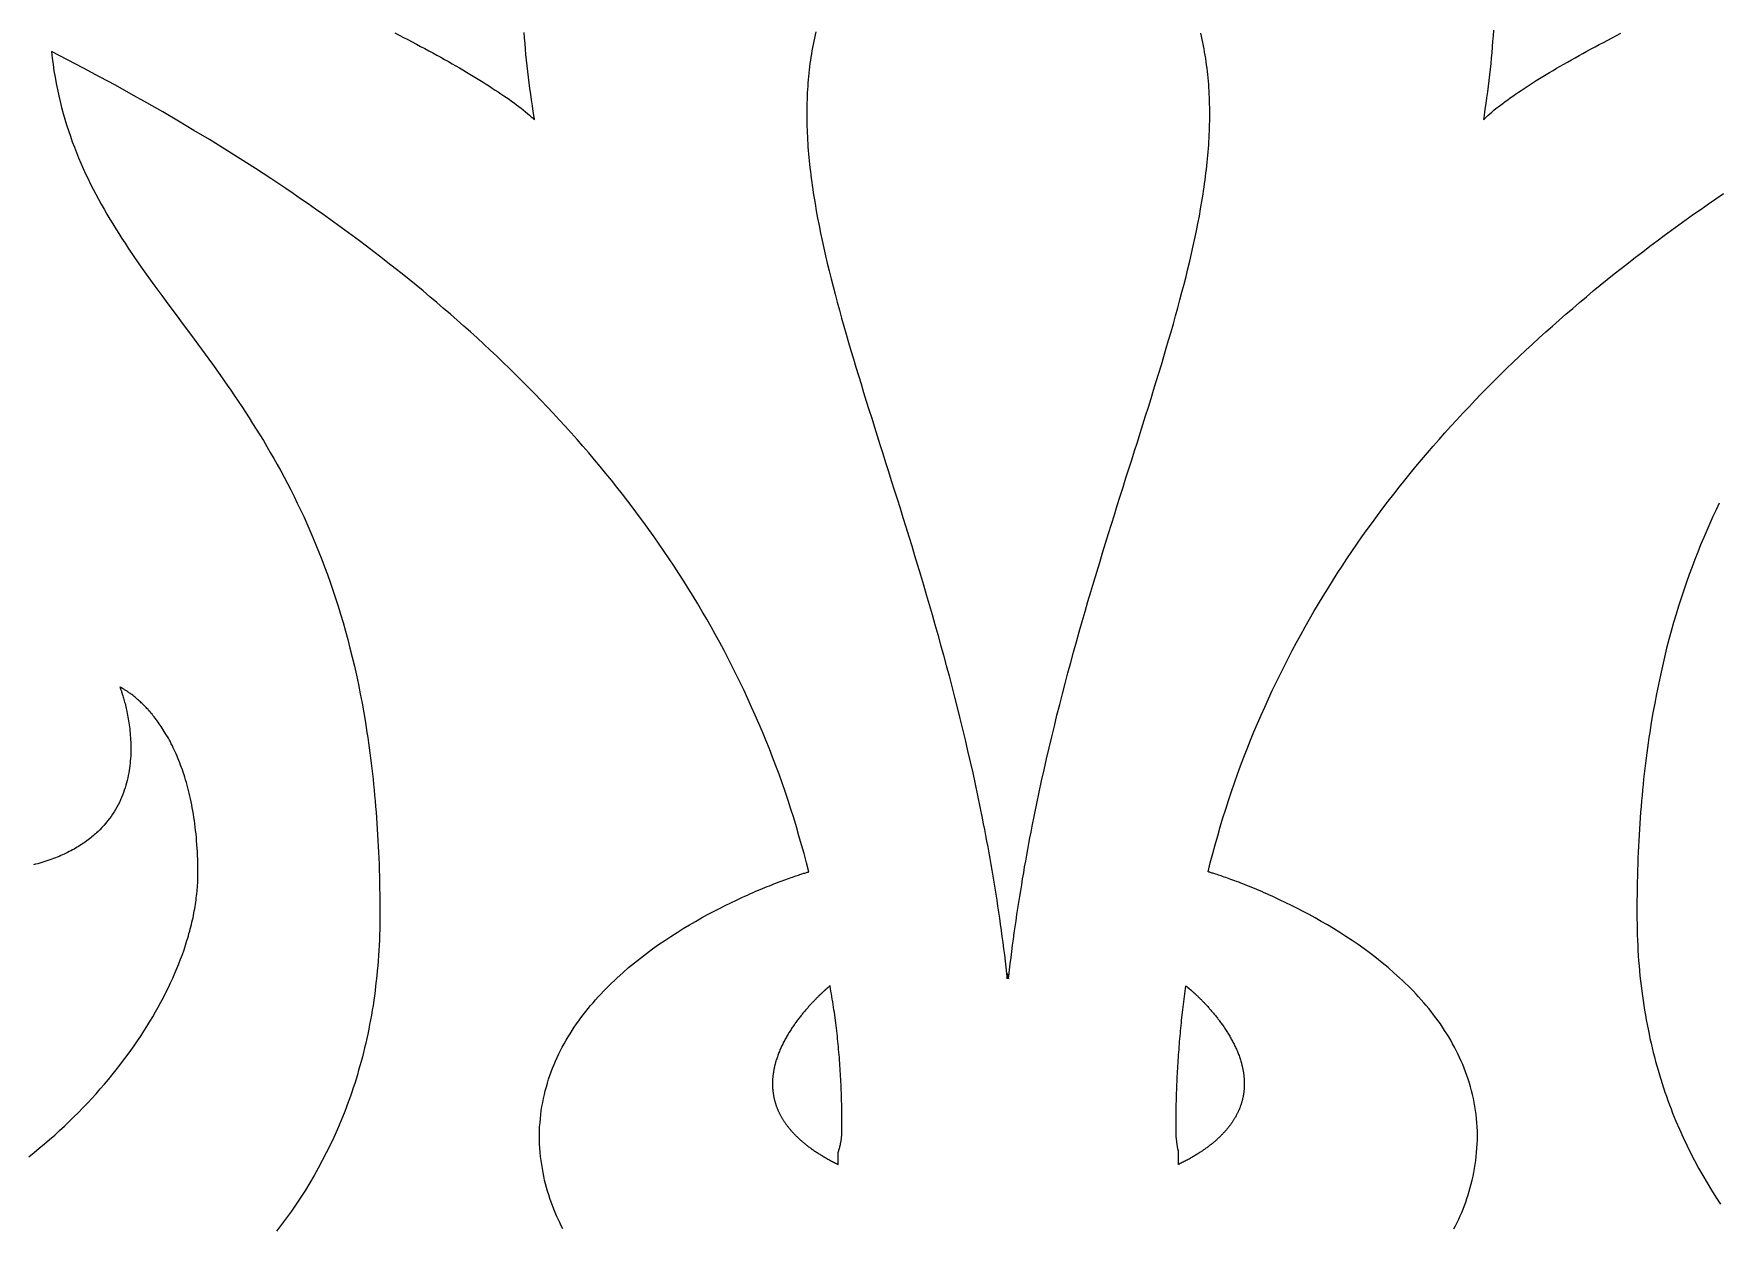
# Model space of a CAD drawing. Extents: x -52 to 64, y -91 to -51.
# Drawn here: x 2.9 to 22.24, y -77.95 to -64.25 of the extents above; entities that cross this region are included whole.
import ezdxf

# ---------------------------------------------------------------- set-up
doc = ezdxf.new("R2010")
doc.units = 0
doc.header["$MEASUREMENT"] = 0
doc.layers.add('LAYER_1', color=18, linetype='CONTINUOUS')

msp = doc.modelspace()

# ---------------------------------------------------------------- linework, layer by layer
at = {"layer": 'LAYER_1'}
for points in [[(7.047, -64.244), (7.098, -64.27), (7.148, -64.297), (7.198, -64.323), (7.247, -64.348), (7.295, -64.374), (7.343, -64.4), (7.391, -64.425), (7.437, -64.451), (7.484, -64.476), (7.529, -64.501), (7.574, -64.526), (7.618, -64.55), (7.662, -64.575), (7.705, -64.599), (7.747, -64.623), (7.788, -64.647), (7.829, -64.671), (7.87, -64.695), (7.909, -64.719), (7.948, -64.742), (7.986, -64.765), (8.024, -64.788), (8.06, -64.811), (8.096, -64.834), (8.132, -64.856), (8.166, -64.878), (8.2, -64.901), (8.233, -64.922), (8.265, -64.944), (8.297, -64.966), (8.328, -64.987), (8.358, -65.008), (8.387, -65.029), (8.415, -65.05), (8.443, -65.07), (8.47, -65.09), (8.496, -65.111), (8.521, -65.13), (8.545, -65.15), (8.569, -65.169), (8.591, -65.189), (8.613, -65.208), (8.634, -65.226), (8.644, -65.236), (8.649, -65.24), (8.65, -65.241), (8.65, -65.241), (8.65, -65.241), (8.65, -65.24), (8.65, -65.239), (8.649, -65.231), (8.646, -65.214), (8.635, -65.148), (8.625, -65.081), (8.615, -65.015), (8.606, -64.949), (8.597, -64.884), (8.588, -64.818), (8.58, -64.753), (8.573, -64.688), (8.565, -64.624), (8.559, -64.559), (8.552, -64.495), (8.546, -64.431), (8.541, -64.368), (8.536, -64.304), (8.531, -64.241)], [(11.879, -64.233), (11.87, -64.269), (11.862, -64.305), (11.854, -64.341), (11.847, -64.377), (11.84, -64.414), (11.833, -64.45), (11.827, -64.487), (11.821, -64.523), (11.815, -64.56), (11.81, -64.597), (11.805, -64.634), (11.801, -64.671), (11.797, -64.708), (11.793, -64.746), (11.789, -64.783), (11.786, -64.82), (11.784, -64.858), (11.781, -64.896), (11.779, -64.934), (11.777, -64.971), (11.776, -65.009), (11.775, -65.048), (11.774, -65.086), (11.773, -65.124), (11.773, -65.163), (11.773, -65.201), (11.773, -65.24), (11.774, -65.279), (11.775, -65.318), (11.777, -65.357), (11.778, -65.396), (11.78, -65.435), (11.782, -65.475), (11.785, -65.514), (11.787, -65.554), (11.791, -65.594), (11.794, -65.634), (11.797, -65.674), (11.801, -65.714), (11.805, -65.754), (11.81, -65.794), (11.815, -65.835), (11.82, -65.875), (11.825, -65.916), (11.83, -65.957), (11.836, -65.998), (11.842, -66.039), (11.848, -66.081), (11.854, -66.122), (11.861, -66.163), (11.868, -66.205), (11.883, -66.289), (11.898, -66.373), (11.915, -66.458), (11.932, -66.543), (11.95, -66.629), (11.969, -66.716), (11.989, -66.803), (12.009, -66.89), (12.03, -66.978), (12.052, -67.067), (12.075, -67.156), (12.099, -67.246), (12.123, -67.337), (12.147, -67.428), (12.173, -67.519), (12.199, -67.612), (12.225, -67.705), (12.252, -67.798), (12.28, -67.892), (12.308, -67.987), (12.337, -68.083), (12.366, -68.179), (12.396, -68.275), (12.425, -68.373), (12.456, -68.471), (12.487, -68.569), (12.518, -68.669), (12.549, -68.769), (12.581, -68.87), (12.613, -68.971), (12.645, -69.073), (12.677, -69.176), (12.71, -69.279), (12.743, -69.384), (12.776, -69.489), (12.809, -69.594), (12.843, -69.701), (12.876, -69.808), (12.91, -69.916), (12.943, -70.024), (12.977, -70.134), (13.01, -70.244), (13.044, -70.355), (13.077, -70.466), (13.111, -70.579), (13.144, -70.692), (13.177, -70.806), (13.211, -70.921), (13.244, -71.036), (13.276, -71.152), (13.309, -71.27), (13.341, -71.388), (13.374, -71.506), (13.406, -71.626), (13.437, -71.746), (13.468, -71.868), (13.499, -71.99), (13.53, -72.113), (13.56, -72.236), (13.59, -72.361), (13.619, -72.486), (13.648, -72.613), (13.677, -72.74), (13.705, -72.868), (13.732, -72.997), (13.759, -73.127), (13.785, -73.258), (13.798, -73.324), (13.811, -73.389), (13.824, -73.456), (13.836, -73.522), (13.849, -73.589), (13.861, -73.656), (13.873, -73.723), (13.885, -73.79), (13.896, -73.857), (13.908, -73.925), (13.919, -73.993), (13.93, -74.061), (13.941, -74.13), (13.952, -74.199), (13.963, -74.268), (13.973, -74.337), (13.983, -74.406), (13.993, -74.476), (14.003, -74.546), (14.013, -74.616), (14.022, -74.686), (14.031, -74.757), (14.04, -74.828), (14.049, -74.899), (14.058, -74.97), (14.066, -75.042), (14.07, -75.077), (14.072, -75.095), (14.073, -75.1), (14.073, -75.102), (14.073, -75.103), (14.073, -75.103), (14.073, -75.103), (14.073, -75.103), (14.073, -75.103), (14.073, -75.102), (14.073, -75.1), (14.073, -75.098), (14.073, -75.095), (14.073, -75.091), (14.073, -75.086), (14.073, -75.077), (14.073, -75.066), (14.073, -75.057), (14.073, -75.053), (14.073, -75.049), (14.073, -75.046), (14.073, -75.043), (14.073, -75.042), (14.073, -75.041), (14.073, -75.042), (14.074, -75.043), (14.074, -75.046), (14.075, -75.049), (14.076, -75.053), (14.077, -75.057), (14.079, -75.066), (14.081, -75.077), (14.084, -75.086), (14.085, -75.091), (14.086, -75.095), (14.086, -75.098), (14.087, -75.1), (14.087, -75.102), (14.088, -75.103), (14.088, -75.103), (14.088, -75.103), (14.088, -75.103), (14.088, -75.103), (14.088, -75.103), (14.088, -75.101), (14.088, -75.099), (14.089, -75.09), (14.091, -75.072), (14.1, -75.001), (14.108, -74.929), (14.117, -74.858), (14.126, -74.787), (14.135, -74.716), (14.145, -74.646), (14.154, -74.576), (14.164, -74.506), (14.174, -74.436), (14.185, -74.366), (14.195, -74.297), (14.206, -74.228), (14.217, -74.159), (14.228, -74.091), (14.239, -74.022), (14.25, -73.954), (14.262, -73.886), (14.273, -73.819), (14.285, -73.751), (14.297, -73.684), (14.309, -73.617), (14.322, -73.551), (14.334, -73.484), (14.347, -73.418), (14.36, -73.352), (14.386, -73.22), (14.413, -73.09), (14.44, -72.96), (14.468, -72.831), (14.496, -72.704), (14.525, -72.577), (14.554, -72.451), (14.584, -72.325), (14.614, -72.201), (14.644, -72.077), (14.675, -71.955), (14.707, -71.833), (14.738, -71.712), (14.77, -71.592), (14.802, -71.472), (14.834, -71.354), (14.867, -71.236), (14.9, -71.119), (14.933, -71.003), (14.966, -70.888), (14.999, -70.773), (15.033, -70.659), (15.066, -70.546), (15.1, -70.434), (15.134, -70.323), (15.167, -70.212), (15.201, -70.102), (15.235, -69.993), (15.268, -69.885), (15.302, -69.777), (15.336, -69.67), (15.369, -69.564), (15.402, -69.459), (15.435, -69.354), (15.468, -69.25), (15.501, -69.147), (15.533, -69.044), (15.566, -68.942), (15.598, -68.841), (15.629, -68.74), (15.661, -68.64), (15.692, -68.541), (15.723, -68.443), (15.753, -68.345), (15.783, -68.248), (15.812, -68.151), (15.841, -68.055), (15.87, -67.96), (15.898, -67.865), (15.925, -67.771), (15.952, -67.678), (15.979, -67.585), (16.005, -67.493), (16.03, -67.402), (16.054, -67.311), (16.078, -67.22), (16.102, -67.131), (16.124, -67.042), (16.146, -66.953), (16.167, -66.865), (16.187, -66.778), (16.207, -66.691), (16.226, -66.605), (16.243, -66.519), (16.26, -66.434), (16.277, -66.349), (16.292, -66.265), (16.306, -66.181), (16.313, -66.14), (16.319, -66.098), (16.326, -66.057), (16.332, -66.016), (16.338, -65.975), (16.343, -65.934), (16.348, -65.893), (16.353, -65.852), (16.358, -65.812), (16.363, -65.771), (16.367, -65.731), (16.371, -65.691), (16.375, -65.651), (16.378, -65.611), (16.381, -65.571), (16.384, -65.531), (16.387, -65.492), (16.389, -65.452), (16.391, -65.413), (16.393, -65.374), (16.394, -65.334), (16.395, -65.296), (16.396, -65.257), (16.396, -65.218), (16.397, -65.179), (16.397, -65.141), (16.396, -65.102), (16.395, -65.064), (16.394, -65.026), (16.393, -64.988), (16.391, -64.95), (16.389, -64.912), (16.387, -64.874), (16.384, -64.836), (16.381, -64.799), (16.378, -64.762), (16.374, -64.724), (16.37, -64.687), (16.366, -64.65), (16.361, -64.613), (16.356, -64.576), (16.35, -64.539), (16.345, -64.502), (16.338, -64.466), (16.332, -64.429), (16.325, -64.393), (16.318, -64.357), (16.31, -64.321), (16.302, -64.284), (16.294, -64.248)], [(19.651, -64.216), (19.646, -64.279), (19.642, -64.342), (19.637, -64.406), (19.632, -64.469), (19.626, -64.534), (19.62, -64.598), (19.613, -64.662), (19.606, -64.727), (19.598, -64.792), (19.59, -64.857), (19.582, -64.923), (19.573, -64.989), (19.564, -65.055), (19.554, -65.121), (19.544, -65.188), (19.539, -65.221), (19.536, -65.238), (19.536, -65.24), (19.536, -65.241), (19.536, -65.241), (19.536, -65.24), (19.538, -65.239), (19.547, -65.23), (19.567, -65.211), (19.588, -65.192), (19.61, -65.173), (19.633, -65.154), (19.656, -65.134), (19.68, -65.115), (19.706, -65.095), (19.732, -65.074), (19.759, -65.054), (19.786, -65.033), (19.815, -65.012), (19.844, -64.991), (19.874, -64.97), (19.905, -64.949), (19.937, -64.927), (19.969, -64.905), (20.002, -64.883), (20.036, -64.861), (20.071, -64.838), (20.107, -64.816), (20.143, -64.793), (20.18, -64.77), (20.218, -64.747), (20.256, -64.723), (20.295, -64.7), (20.335, -64.676), (20.376, -64.652), (20.417, -64.628), (20.459, -64.604), (20.501, -64.58), (20.545, -64.555), (20.588, -64.531), (20.633, -64.506), (20.678, -64.481), (20.724, -64.456), (20.771, -64.43), (20.818, -64.405), (20.865, -64.379), (20.914, -64.354), (20.963, -64.328), (21.012, -64.302), (21.062, -64.276), (21.113, -64.249)], [(8.976, -77.972), (8.957, -77.936), (8.939, -77.898), (8.921, -77.861), (8.903, -77.823), (8.886, -77.784), (8.87, -77.745), (8.855, -77.705), (8.84, -77.665), (8.826, -77.624), (8.813, -77.583), (8.8, -77.541), (8.788, -77.499), (8.777, -77.456), (8.766, -77.412), (8.757, -77.369), (8.748, -77.324), (8.74, -77.279), (8.732, -77.234), (8.726, -77.187), (8.72, -77.141), (8.716, -77.094), (8.712, -77.046), (8.709, -76.998), (8.707, -76.949), (8.706, -76.899), (8.707, -76.851), (8.709, -76.802), (8.713, -76.754), (8.717, -76.707), (8.722, -76.66), (8.728, -76.613), (8.735, -76.567), (8.744, -76.521), (8.753, -76.476), (8.763, -76.431), (8.774, -76.387), (8.786, -76.343), (8.798, -76.299), (8.812, -76.256), (8.826, -76.213), (8.841, -76.171), (8.857, -76.129), (8.874, -76.087), (8.892, -76.046), (8.91, -76.005), (8.929, -75.965), (8.949, -75.925), (8.969, -75.886), (8.99, -75.847), (9.012, -75.808), (9.035, -75.77), (9.058, -75.732), (9.082, -75.695), (9.106, -75.658), (9.131, -75.621), (9.157, -75.585), (9.183, -75.549), (9.209, -75.514), (9.237, -75.479), (9.264, -75.444), (9.292, -75.41), (9.321, -75.377), (9.35, -75.343), (9.38, -75.31), (9.41, -75.278), (9.44, -75.246), (9.471, -75.214), (9.502, -75.183), (9.534, -75.152), (9.566, -75.121), (9.598, -75.091), (9.663, -75.032), (9.73, -74.974), (9.797, -74.918), (9.865, -74.864), (9.934, -74.811), (10.004, -74.76), (10.074, -74.71), (10.144, -74.661), (10.215, -74.615), (10.286, -74.569), (10.356, -74.526), (10.427, -74.483), (10.497, -74.443), (10.567, -74.403), (10.636, -74.365), (10.704, -74.329), (10.771, -74.294), (10.838, -74.261), (10.903, -74.229), (10.968, -74.198), (10.999, -74.183), (11.03, -74.169), (11.061, -74.155), (11.092, -74.141), (11.122, -74.128), (11.151, -74.115), (11.18, -74.102), (11.209, -74.09), (11.237, -74.078), (11.265, -74.066), (11.292, -74.055), (11.319, -74.044), (11.345, -74.034), (11.371, -74.023), (11.396, -74.014), (11.42, -74.004), (11.444, -73.995), (11.468, -73.986), (11.49, -73.978), (11.512, -73.97), (11.533, -73.962), (11.554, -73.954), (11.574, -73.947), (11.593, -73.94), (11.611, -73.934), (11.629, -73.928), (11.646, -73.922), (11.662, -73.917), (11.677, -73.911), (11.692, -73.907), (11.706, -73.902), (11.718, -73.898), (11.73, -73.894), (11.741, -73.891), (11.751, -73.888), (11.761, -73.885), (11.769, -73.882), (11.776, -73.88), (11.783, -73.878), (11.788, -73.877), (11.793, -73.876), (11.796, -73.875), (11.769, -73.77), (11.742, -73.666), (11.714, -73.563), (11.684, -73.46), (11.654, -73.358), (11.623, -73.256), (11.591, -73.155), (11.559, -73.054), (11.525, -72.954), (11.49, -72.854), (11.455, -72.755), (11.419, -72.657), (11.381, -72.559), (11.344, -72.461), (11.305, -72.365), (11.265, -72.268), (11.225, -72.173), (11.183, -72.077), (11.141, -71.983), (11.098, -71.888), (11.055, -71.795), (11.01, -71.702), (10.965, -71.609), (10.919, -71.517), (10.872, -71.425), (10.824, -71.334), (10.776, -71.244), (10.727, -71.154), (10.677, -71.064), (10.626, -70.975), (10.575, -70.887), (10.523, -70.799), (10.47, -70.711), (10.416, -70.625), (10.362, -70.538), (10.307, -70.452), (10.252, -70.367), (10.195, -70.282), (10.138, -70.197), (10.081, -70.113), (10.022, -70.03), (9.963, -69.947), (9.904, -69.865), (9.843, -69.783), (9.782, -69.701), (9.721, -69.62), (9.658, -69.54), (9.595, -69.46), (9.532, -69.38), (9.468, -69.301), (9.403, -69.222), (9.338, -69.144), (9.272, -69.067), (9.205, -68.989), (9.138, -68.913), (9.071, -68.836), (9.002, -68.761), (8.934, -68.685), (8.864, -68.61), (8.794, -68.536), (8.724, -68.462), (8.653, -68.389), (8.582, -68.316), (8.51, -68.243), (8.437, -68.171), (8.364, -68.099), (8.29, -68.028), (8.216, -67.957), (8.142, -67.887), (8.067, -67.817), (7.991, -67.747), (7.915, -67.678), (7.839, -67.61), (7.762, -67.542), (7.685, -67.474), (7.607, -67.407), (7.529, -67.34), (7.45, -67.273), (7.371, -67.207), (7.291, -67.142), (7.211, -67.077), (7.131, -67.012), (7.05, -66.948), (6.969, -66.884), (6.888, -66.82), (6.806, -66.757), (6.724, -66.695), (6.641, -66.632), (6.558, -66.571), (6.475, -66.509), (6.391, -66.448), (6.307, -66.388), (6.222, -66.327), (6.138, -66.268), (6.053, -66.208), (5.967, -66.149), (5.882, -66.09), (5.796, -66.032), (5.623, -65.917), (5.449, -65.803), (5.274, -65.691), (5.098, -65.58), (4.921, -65.471), (4.743, -65.364), (4.564, -65.257), (4.384, -65.153), (4.204, -65.05), (4.022, -64.948), (3.841, -64.847), (3.658, -64.748), (3.475, -64.651), (3.291, -64.555), (3.107, -64.46), (3.116, -64.535), (3.126, -64.609), (3.137, -64.682), (3.149, -64.754), (3.162, -64.826), (3.176, -64.896), (3.192, -64.966), (3.208, -65.034), (3.225, -65.102), (3.243, -65.169), (3.262, -65.236), (3.282, -65.301), (3.303, -65.366), (3.325, -65.43), (3.347, -65.494), (3.371, -65.557), (3.395, -65.619), (3.42, -65.68), (3.446, -65.741), (3.473, -65.802), (3.5, -65.862), (3.528, -65.921), (3.557, -65.98), (3.586, -66.039), (3.617, -66.097), (3.647, -66.155), (3.679, -66.212), (3.711, -66.269), (3.744, -66.325), (3.777, -66.382), (3.811, -66.438), (3.845, -66.494), (3.88, -66.549), (3.916, -66.604), (3.952, -66.66), (3.988, -66.715), (4.062, -66.824), (4.138, -66.933), (4.215, -67.042), (4.294, -67.151), (4.374, -67.261), (4.455, -67.371), (4.537, -67.481), (4.62, -67.592), (4.703, -67.704), (4.787, -67.818), (4.871, -67.933), (4.955, -68.049), (5.04, -68.167), (5.082, -68.227), (5.124, -68.287), (5.166, -68.348), (5.208, -68.41), (5.25, -68.472), (5.292, -68.535), (5.333, -68.598), (5.375, -68.662), (5.416, -68.727), (5.457, -68.792), (5.498, -68.858), (5.539, -68.925), (5.579, -68.993), (5.619, -69.061), (5.659, -69.131), (5.699, -69.201), (5.738, -69.272), (5.777, -69.344), (5.815, -69.417), (5.853, -69.491), (5.891, -69.566), (5.928, -69.642), (5.965, -69.719), (6.002, -69.797), (6.038, -69.876), (6.073, -69.956), (6.108, -70.037), (6.142, -70.12), (6.176, -70.204), (6.21, -70.288), (6.242, -70.375), (6.274, -70.462), (6.306, -70.551), (6.337, -70.64), (6.367, -70.732), (6.396, -70.824), (6.425, -70.918), (6.453, -71.014), (6.481, -71.111), (6.507, -71.209), (6.533, -71.309), (6.558, -71.41), (6.583, -71.513), (6.606, -71.617), (6.629, -71.723), (6.65, -71.83), (6.671, -71.939), (6.691, -72.05), (6.71, -72.162), (6.728, -72.276), (6.737, -72.334), (6.746, -72.392), (6.754, -72.451), (6.762, -72.51), (6.769, -72.569), (6.777, -72.629), (6.784, -72.689), (6.791, -72.75), (6.798, -72.811), (6.804, -72.873), (6.81, -72.935), (6.816, -72.998), (6.822, -73.061), (6.827, -73.125), (6.833, -73.189), (6.837, -73.253), (6.842, -73.318), (6.846, -73.383), (6.85, -73.449), (6.854, -73.516), (6.857, -73.583), (6.861, -73.65), (6.863, -73.718), (6.866, -73.786), (6.868, -73.855), (6.87, -73.925), (6.872, -73.995), (6.873, -74.065), (6.874, -74.136), (6.875, -74.208), (6.876, -74.279), (6.876, -74.352), (6.876, -74.414), (6.875, -74.475), (6.874, -74.536), (6.872, -74.597), (6.87, -74.657), (6.867, -74.717), (6.864, -74.777), (6.86, -74.836), (6.856, -74.895), (6.851, -74.953), (6.846, -75.012), (6.84, -75.069), (6.834, -75.127), (6.827, -75.184), (6.82, -75.241), (6.813, -75.297), (6.805, -75.353), (6.797, -75.409), (6.788, -75.464), (6.778, -75.519), (6.769, -75.574), (6.758, -75.628), (6.748, -75.682), (6.737, -75.736), (6.725, -75.789), (6.713, -75.842), (6.701, -75.894), (6.688, -75.947), (6.675, -75.999), (6.661, -76.05), (6.647, -76.101), (6.632, -76.152), (6.618, -76.203), (6.602, -76.253), (6.587, -76.303), (6.57, -76.353), (6.554, -76.402), (6.537, -76.451), (6.52, -76.499), (6.502, -76.547), (6.484, -76.595), (6.466, -76.643), (6.447, -76.69), (6.428, -76.737), (6.388, -76.83), (6.347, -76.922), (6.305, -77.012), (6.261, -77.101), (6.215, -77.189), (6.169, -77.276), (6.121, -77.361), (6.071, -77.445), (6.021, -77.528), (5.969, -77.609), (5.916, -77.69), (5.861, -77.769), (5.806, -77.847), (5.749, -77.924), (5.691, -77.999)], [(19.197, -77.972), (19.216, -77.936), (19.235, -77.898), (19.253, -77.861), (19.27, -77.823), (19.287, -77.784), (19.303, -77.745), (19.318, -77.705), (19.333, -77.665), (19.347, -77.624), (19.361, -77.583), (19.373, -77.541), (19.385, -77.499), (19.397, -77.456), (19.407, -77.412), (19.417, -77.369), (19.426, -77.324), (19.434, -77.279), (19.441, -77.234), (19.448, -77.187), (19.453, -77.141), (19.458, -77.094), (19.462, -77.046), (19.465, -76.998), (19.467, -76.949), (19.468, -76.899), (19.467, -76.851), (19.464, -76.802), (19.461, -76.754), (19.457, -76.707), (19.452, -76.66), (19.445, -76.613), (19.438, -76.567), (19.43, -76.521), (19.421, -76.476), (19.411, -76.431), (19.4, -76.387), (19.388, -76.343), (19.375, -76.299), (19.362, -76.256), (19.347, -76.213), (19.332, -76.171), (19.316, -76.129), (19.299, -76.087), (19.282, -76.046), (19.263, -76.005), (19.244, -75.965), (19.224, -75.925), (19.204, -75.886), (19.183, -75.847), (19.161, -75.808), (19.138, -75.77), (19.115, -75.732), (19.091, -75.695), (19.067, -75.658), (19.042, -75.621), (19.016, -75.585), (18.99, -75.549), (18.964, -75.514), (18.936, -75.479), (18.909, -75.444), (18.881, -75.41), (18.852, -75.377), (18.823, -75.343), (18.793, -75.31), (18.763, -75.278), (18.733, -75.246), (18.702, -75.214), (18.671, -75.183), (18.639, -75.152), (18.607, -75.121), (18.575, -75.091), (18.51, -75.032), (18.443, -74.974), (18.376, -74.918), (18.308, -74.864), (18.239, -74.811), (18.169, -74.76), (18.099, -74.71), (18.029, -74.661), (17.958, -74.615), (17.887, -74.569), (17.817, -74.526), (17.746, -74.483), (17.676, -74.443), (17.606, -74.403), (17.537, -74.365), (17.469, -74.329), (17.402, -74.294), (17.335, -74.261), (17.27, -74.229), (17.205, -74.198), (17.174, -74.183), (17.143, -74.169), (17.112, -74.155), (17.081, -74.141), (17.051, -74.128), (17.022, -74.115), (16.993, -74.102), (16.964, -74.09), (16.936, -74.078), (16.908, -74.066), (16.881, -74.055), (16.854, -74.044), (16.828, -74.034), (16.802, -74.023), (16.777, -74.014), (16.753, -74.004), (16.729, -73.995), (16.705, -73.986), (16.683, -73.978), (16.661, -73.97), (16.64, -73.962), (16.619, -73.954), (16.599, -73.947), (16.58, -73.94), (16.562, -73.934), (16.544, -73.928), (16.527, -73.922), (16.511, -73.917), (16.496, -73.911), (16.481, -73.907), (16.468, -73.902), (16.455, -73.898), (16.443, -73.894), (16.432, -73.891), (16.422, -73.888), (16.412, -73.885), (16.404, -73.882), (16.397, -73.88), (16.39, -73.878), (16.385, -73.877), (16.381, -73.876), (16.377, -73.875), (16.403, -73.77), (16.431, -73.666), (16.459, -73.563), (16.488, -73.46), (16.517, -73.358), (16.548, -73.256), (16.58, -73.155), (16.612, -73.054), (16.646, -72.954), (16.68, -72.854), (16.715, -72.755), (16.751, -72.657), (16.788, -72.559), (16.826, -72.461), (16.865, -72.365), (16.904, -72.268), (16.944, -72.173), (16.986, -72.077), (17.027, -71.983), (17.07, -71.888), (17.114, -71.795), (17.158, -71.702), (17.203, -71.609), (17.249, -71.517), (17.296, -71.425), (17.343, -71.334), (17.391, -71.244), (17.44, -71.154), (17.49, -71.064), (17.541, -70.975), (17.592, -70.887), (17.644, -70.799), (17.696, -70.711), (17.75, -70.625), (17.804, -70.538), (17.859, -70.452), (17.914, -70.367), (17.97, -70.282), (18.027, -70.197), (18.085, -70.113), (18.143, -70.03), (18.202, -69.947), (18.262, -69.865), (18.322, -69.783), (18.383, -69.701), (18.445, -69.62), (18.507, -69.54), (18.57, -69.46), (18.633, -69.38), (18.697, -69.301), (18.762, -69.222), (18.827, -69.144), (18.893, -69.067), (18.959, -68.989), (19.027, -68.913), (19.094, -68.836), (19.162, -68.761), (19.231, -68.685), (19.301, -68.61), (19.371, -68.536), (19.441, -68.462), (19.512, -68.389), (19.584, -68.316), (19.656, -68.243), (19.728, -68.171), (19.801, -68.099), (19.875, -68.028), (19.949, -67.957), (20.024, -67.887), (20.099, -67.817), (20.174, -67.747), (20.251, -67.678), (20.327, -67.61), (20.404, -67.542), (20.482, -67.474), (20.56, -67.407), (20.638, -67.34), (20.717, -67.273), (20.796, -67.207), (20.876, -67.142), (20.956, -67.077), (21.036, -67.012), (21.117, -66.948), (21.199, -66.884), (21.28, -66.82), (21.363, -66.757), (21.445, -66.695), (21.528, -66.632), (21.611, -66.571), (21.695, -66.509), (21.779, -66.448), (21.863, -66.388), (21.948, -66.327), (22.033, -66.268), (22.118, -66.208), (22.204, -66.149), (22.29, -66.09)], [(22.242, -69.642), (22.205, -69.719), (22.169, -69.797), (22.133, -69.876), (22.098, -69.956), (22.063, -70.037), (22.028, -70.12), (21.995, -70.204), (21.961, -70.288), (21.929, -70.375), (21.897, -70.462), (21.865, -70.551), (21.834, -70.64), (21.804, -70.732), (21.775, -70.824), (21.746, -70.918), (21.718, -71.014), (21.691, -71.111), (21.664, -71.209), (21.638, -71.309), (21.613, -71.41), (21.589, -71.513), (21.566, -71.617), (21.543, -71.723), (21.521, -71.83), (21.501, -71.939), (21.481, -72.05), (21.462, -72.162), (21.444, -72.276), (21.435, -72.334), (21.427, -72.392), (21.418, -72.451), (21.41, -72.51), (21.403, -72.569), (21.395, -72.629), (21.388, -72.689), (21.381, -72.75), (21.374, -72.811), (21.368, -72.873), (21.362, -72.935), (21.356, -72.998), (21.35, -73.061), (21.345, -73.125), (21.34, -73.189), (21.335, -73.253), (21.33, -73.318), (21.326, -73.383), (21.322, -73.449), (21.318, -73.516), (21.315, -73.583), (21.312, -73.65), (21.309, -73.718), (21.306, -73.786), (21.304, -73.855), (21.302, -73.925), (21.301, -73.995), (21.299, -74.065), (21.298, -74.136), (21.297, -74.208), (21.297, -74.279), (21.297, -74.352), (21.297, -74.414), (21.298, -74.475), (21.299, -74.536), (21.301, -74.597), (21.303, -74.657), (21.306, -74.717), (21.309, -74.777), (21.313, -74.836), (21.317, -74.895), (21.322, -74.953), (21.327, -75.012), (21.332, -75.069), (21.338, -75.127), (21.345, -75.184), (21.352, -75.241), (21.36, -75.297), (21.368, -75.353), (21.376, -75.409), (21.385, -75.464), (21.394, -75.519), (21.404, -75.574), (21.414, -75.628), (21.425, -75.682), (21.436, -75.736), (21.447, -75.789), (21.459, -75.842), (21.472, -75.894), (21.485, -75.947), (21.498, -75.999), (21.511, -76.05), (21.526, -76.101), (21.54, -76.152), (21.555, -76.203), (21.57, -76.253), (21.586, -76.303), (21.602, -76.353), (21.619, -76.402), (21.635, -76.451), (21.653, -76.499), (21.67, -76.547), (21.689, -76.595), (21.707, -76.643), (21.726, -76.69), (21.745, -76.737), (21.785, -76.83), (21.826, -76.922), (21.868, -77.012), (21.912, -77.101), (21.957, -77.189), (22.004, -77.276), (22.052, -77.361), (22.101, -77.445), (22.152, -77.528), (22.204, -77.609), (22.257, -77.69)], [(2.848, -77.146), (2.909, -77.097), (2.969, -77.047), (3.029, -76.997), (3.087, -76.947), (3.145, -76.896), (3.202, -76.844), (3.257, -76.793), (3.312, -76.74), (3.366, -76.688), (3.419, -76.635), (3.47, -76.582), (3.521, -76.529), (3.571, -76.475), (3.62, -76.421), (3.668, -76.367), (3.715, -76.313), (3.761, -76.258), (3.806, -76.203), (3.851, -76.148), (3.894, -76.093), (3.936, -76.038), (3.977, -75.983), (4.017, -75.927), (4.056, -75.871), (4.095, -75.816), (4.132, -75.76), (4.168, -75.704), (4.203, -75.649), (4.237, -75.593), (4.271, -75.537), (4.303, -75.482), (4.334, -75.426), (4.364, -75.37), (4.393, -75.315), (4.421, -75.259), (4.449, -75.204), (4.475, -75.149), (4.5, -75.094), (4.524, -75.039), (4.547, -74.985), (4.569, -74.93), (4.59, -74.876), (4.61, -74.822), (4.629, -74.768), (4.638, -74.742), (4.646, -74.715), (4.655, -74.688), (4.663, -74.662), (4.671, -74.635), (4.679, -74.609), (4.686, -74.583), (4.694, -74.556), (4.701, -74.53), (4.707, -74.504), (4.714, -74.478), (4.72, -74.452), (4.726, -74.427), (4.732, -74.401), (4.737, -74.375), (4.742, -74.35), (4.747, -74.324), (4.752, -74.299), (4.756, -74.274), (4.76, -74.249), (4.764, -74.224), (4.767, -74.199), (4.77, -74.174), (4.773, -74.15), (4.776, -74.125), (4.779, -74.101), (4.781, -74.077), (4.783, -74.053), (4.784, -74.029), (4.786, -74.005), (4.787, -73.981), (4.788, -73.958), (4.788, -73.934), (4.789, -73.911), (4.789, -73.888), (4.789, -73.865), (4.788, -73.819), (4.787, -73.775), (4.786, -73.731), (4.784, -73.687), (4.782, -73.644), (4.78, -73.602), (4.777, -73.561), (4.774, -73.52), (4.771, -73.479), (4.767, -73.439), (4.762, -73.4), (4.758, -73.361), (4.753, -73.323), (4.748, -73.286), (4.743, -73.249), (4.737, -73.212), (4.731, -73.176), (4.724, -73.141), (4.718, -73.106), (4.711, -73.072), (4.704, -73.038), (4.696, -73.005), (4.689, -72.973), (4.681, -72.941), (4.673, -72.909), (4.664, -72.878), (4.656, -72.848), (4.647, -72.818), (4.638, -72.788), (4.629, -72.76), (4.619, -72.731), (4.61, -72.703), (4.6, -72.676), (4.59, -72.649), (4.58, -72.622), (4.57, -72.597), (4.559, -72.571), (4.549, -72.546), (4.538, -72.522), (4.528, -72.498), (4.517, -72.474), (4.506, -72.451), (4.495, -72.428), (4.483, -72.406), (4.472, -72.384), (4.461, -72.363), (4.449, -72.342), (4.438, -72.322), (4.426, -72.302), (4.414, -72.282), (4.403, -72.263), (4.391, -72.245), (4.379, -72.226), (4.368, -72.208), (4.356, -72.191), (4.344, -72.174), (4.332, -72.157), (4.32, -72.141), (4.309, -72.125), (4.297, -72.11), (4.285, -72.095), (4.273, -72.08), (4.262, -72.066), (4.25, -72.052), (4.239, -72.039), (4.227, -72.025), (4.216, -72.013), (4.204, -72), (4.193, -71.988), (4.182, -71.977), (4.171, -71.965), (4.16, -71.954), (4.149, -71.944), (4.138, -71.933), (4.128, -71.923), (4.117, -71.914), (4.107, -71.904), (4.097, -71.895), (4.087, -71.887), (4.077, -71.878), (4.067, -71.87), (4.058, -71.862), (4.049, -71.855), (4.04, -71.848), (4.031, -71.841), (4.022, -71.834), (4.014, -71.828), (4.005, -71.822), (3.997, -71.817), (3.99, -71.811), (3.982, -71.806), (3.975, -71.801), (3.968, -71.796), (3.961, -71.792), (3.955, -71.788), (3.948, -71.784), (3.943, -71.781), (3.937, -71.777), (3.932, -71.774), (3.927, -71.771), (3.922, -71.769), (3.918, -71.766), (3.914, -71.764), (3.91, -71.762), (3.907, -71.76), (3.904, -71.759), (3.901, -71.758), (3.899, -71.757), (3.897, -71.756), (3.896, -71.755), (3.895, -71.755), (3.894, -71.754), (3.894, -71.754), (3.894, -71.754), (3.894, -71.756), (3.895, -71.758), (3.897, -71.761), (3.898, -71.766), (3.9, -71.771), (3.902, -71.777), (3.905, -71.784), (3.907, -71.791), (3.91, -71.8), (3.913, -71.809), (3.917, -71.819), (3.92, -71.83), (3.924, -71.842), (3.928, -71.855), (3.932, -71.868), (3.936, -71.882), (3.94, -71.896), (3.944, -71.912), (3.948, -71.928), (3.953, -71.944), (3.957, -71.961), (3.961, -71.979), (3.965, -71.998), (3.97, -72.017), (3.974, -72.036), (3.978, -72.056), (3.982, -72.077), (3.986, -72.098), (3.99, -72.12), (3.993, -72.142), (3.997, -72.164), (4, -72.187), (4.003, -72.211), (4.006, -72.235), (4.009, -72.259), (4.011, -72.283), (4.013, -72.308), (4.015, -72.334), (4.016, -72.359), (4.018, -72.385), (4.018, -72.411), (4.019, -72.437), (4.019, -72.464), (4.019, -72.491), (4.018, -72.518), (4.017, -72.545), (4.015, -72.573), (4.013, -72.6), (4.01, -72.628), (4.007, -72.656), (4.004, -72.684), (3.999, -72.712), (3.995, -72.74), (3.989, -72.768), (3.983, -72.796), (3.977, -72.825), (3.97, -72.853), (3.962, -72.881), (3.953, -72.909), (3.944, -72.937), (3.934, -72.965), (3.923, -72.993), (3.912, -73.021), (3.9, -73.049), (3.887, -73.077), (3.873, -73.104), (3.859, -73.131), (3.843, -73.158), (3.827, -73.185), (3.81, -73.212), (3.792, -73.238), (3.773, -73.264), (3.753, -73.29), (3.732, -73.316), (3.71, -73.341), (3.687, -73.366), (3.664, -73.391), (3.651, -73.403), (3.639, -73.415), (3.626, -73.427), (3.613, -73.439), (3.6, -73.45), (3.586, -73.462), (3.572, -73.474), (3.558, -73.485), (3.544, -73.496), (3.529, -73.508), (3.514, -73.519), (3.499, -73.53), (3.484, -73.541), (3.468, -73.551), (3.452, -73.562), (3.435, -73.572), (3.419, -73.583), (3.402, -73.593), (3.384, -73.603), (3.367, -73.613), (3.349, -73.623), (3.331, -73.633), (3.313, -73.642), (3.294, -73.652), (3.275, -73.661), (3.255, -73.67), (3.236, -73.679), (3.216, -73.688), (3.195, -73.697), (3.175, -73.705), (3.154, -73.714), (3.132, -73.722), (3.111, -73.73), (3.089, -73.738), (3.067, -73.746), (3.044, -73.753), (3.021, -73.761), (2.998, -73.768), (2.974, -73.775), (2.95, -73.782), (2.926, -73.788), (2.901, -73.795)]]:
    msp.add_lwpolyline(points, dxfattribs=at)
for points in [[(12.04, -75.184), (12.04, -75.184), (12.04, -75.184), (12.039, -75.184), (12.039, -75.185), (12.038, -75.185), (12.038, -75.185), (12.037, -75.186), (12.037, -75.186), (12.036, -75.187), (12.036, -75.187), (12.035, -75.188), (12.034, -75.189), (12.033, -75.189), (12.032, -75.19), (12.031, -75.191), (12.03, -75.192), (12.029, -75.192), (12.028, -75.193), (12.027, -75.194), (12.026, -75.195), (12.025, -75.196), (12.024, -75.197), (12.022, -75.198), (12.021, -75.199), (12.02, -75.201), (12.018, -75.202), (12.017, -75.203), (12.015, -75.204), (12.014, -75.206), (12.012, -75.207), (12.011, -75.208), (12.009, -75.21), (12.007, -75.211), (12.005, -75.213), (12.004, -75.214), (12.002, -75.216), (12, -75.218), (11.998, -75.219), (11.996, -75.221), (11.994, -75.223), (11.992, -75.225), (11.99, -75.226), (11.988, -75.228), (11.986, -75.23), (11.984, -75.232), (11.982, -75.234), (11.979, -75.236), (11.977, -75.238), (11.975, -75.24), (11.972, -75.242), (11.97, -75.244), (11.968, -75.247), (11.965, -75.249), (11.963, -75.251), (11.96, -75.253), (11.958, -75.256), (11.955, -75.258), (11.953, -75.26), (11.95, -75.263), (11.948, -75.265), (11.945, -75.268), (11.942, -75.27), (11.939, -75.273), (11.937, -75.276), (11.934, -75.278), (11.931, -75.281), (11.928, -75.284), (11.925, -75.286), (11.923, -75.289), (11.92, -75.292), (11.917, -75.295), (11.914, -75.298), (11.908, -75.303), (11.902, -75.309), (11.896, -75.316), (11.889, -75.322), (11.883, -75.328), (11.877, -75.335), (11.87, -75.341), (11.864, -75.348), (11.857, -75.355), (11.85, -75.362), (11.844, -75.369), (11.837, -75.376), (11.83, -75.383), (11.823, -75.391), (11.816, -75.398), (11.809, -75.406), (11.802, -75.414), (11.795, -75.422), (11.788, -75.43), (11.781, -75.438), (11.773, -75.446), (11.766, -75.455), (11.759, -75.463), (11.752, -75.472), (11.744, -75.48), (11.737, -75.489), (11.73, -75.498), (11.722, -75.507), (11.715, -75.516), (11.708, -75.525), (11.7, -75.534), (11.693, -75.544), (11.686, -75.553), (11.678, -75.563), (11.671, -75.572), (11.664, -75.582), (11.657, -75.592), (11.649, -75.602), (11.642, -75.612), (11.635, -75.622), (11.628, -75.632), (11.621, -75.642), (11.614, -75.653), (11.607, -75.663), (11.6, -75.674), (11.593, -75.684), (11.586, -75.695), (11.579, -75.706), (11.572, -75.717), (11.565, -75.727), (11.559, -75.738), (11.552, -75.749), (11.546, -75.761), (11.539, -75.772), (11.533, -75.783), (11.527, -75.794), (11.521, -75.806), (11.514, -75.817), (11.508, -75.829), (11.503, -75.84), (11.497, -75.852), (11.491, -75.864), (11.485, -75.876), (11.48, -75.887), (11.475, -75.899), (11.469, -75.911), (11.464, -75.923), (11.459, -75.935), (11.454, -75.947), (11.449, -75.96), (11.445, -75.972), (11.44, -75.984), (11.436, -75.996), (11.432, -76.009), (11.428, -76.021), (11.424, -76.034), (11.42, -76.046), (11.416, -76.059), (11.413, -76.071), (11.411, -76.078), (11.409, -76.084), (11.408, -76.09), (11.406, -76.097), (11.405, -76.103), (11.403, -76.109), (11.402, -76.116), (11.4, -76.122), (11.399, -76.129), (11.398, -76.135), (11.396, -76.141), (11.395, -76.148), (11.394, -76.154), (11.393, -76.161), (11.392, -76.167), (11.391, -76.174), (11.39, -76.18), (11.389, -76.186), (11.388, -76.193), (11.387, -76.199), (11.386, -76.206), (11.385, -76.212), (11.385, -76.219), (11.384, -76.225), (11.383, -76.232), (11.383, -76.238), (11.382, -76.245), (11.382, -76.252), (11.381, -76.258), (11.381, -76.265), (11.381, -76.271), (11.38, -76.278), (11.38, -76.284), (11.38, -76.291), (11.38, -76.298), (11.38, -76.304), (11.38, -76.311), (11.38, -76.317), (11.38, -76.324), (11.38, -76.331), (11.381, -76.337), (11.381, -76.344), (11.381, -76.35), (11.382, -76.357), (11.382, -76.364), (11.383, -76.37), (11.383, -76.377), (11.384, -76.384), (11.384, -76.39), (11.385, -76.397), (11.386, -76.403), (11.387, -76.41), (11.388, -76.417), (11.389, -76.423), (11.39, -76.43), (11.391, -76.437), (11.392, -76.443), (11.393, -76.45), (11.395, -76.457), (11.396, -76.463), (11.397, -76.47), (11.399, -76.477), (11.401, -76.483), (11.402, -76.49), (11.404, -76.497), (11.406, -76.504), (11.407, -76.51), (11.409, -76.517), (11.411, -76.524), (11.413, -76.53), (11.415, -76.537), (11.418, -76.544), (11.42, -76.55), (11.422, -76.557), (11.424, -76.564), (11.427, -76.57), (11.429, -76.577), (11.432, -76.584), (11.435, -76.59), (11.437, -76.597), (11.44, -76.604), (11.443, -76.61), (11.446, -76.617), (11.449, -76.624), (11.452, -76.63), (11.455, -76.637), (11.458, -76.644), (11.462, -76.65), (11.465, -76.657), (11.469, -76.664), (11.472, -76.67), (11.476, -76.677), (11.479, -76.684), (11.483, -76.69), (11.487, -76.697), (11.491, -76.704), (11.495, -76.71), (11.499, -76.717), (11.503, -76.724), (11.507, -76.73), (11.512, -76.737), (11.516, -76.744), (11.521, -76.75), (11.525, -76.757), (11.53, -76.763), (11.534, -76.77), (11.539, -76.777), (11.544, -76.783), (11.549, -76.79), (11.554, -76.796), (11.559, -76.803), (11.564, -76.81), (11.57, -76.816), (11.575, -76.823), (11.581, -76.829), (11.586, -76.836), (11.592, -76.842), (11.598, -76.849), (11.603, -76.855), (11.609, -76.862), (11.615, -76.868), (11.621, -76.875), (11.628, -76.881), (11.634, -76.888), (11.64, -76.894), (11.647, -76.901), (11.653, -76.907), (11.66, -76.914), (11.667, -76.92), (11.673, -76.927), (11.68, -76.933), (11.687, -76.94), (11.694, -76.946), (11.701, -76.953), (11.709, -76.959), (11.716, -76.965), (11.724, -76.972), (11.731, -76.978), (11.739, -76.985), (11.747, -76.991), (11.754, -76.997), (11.762, -77.004), (11.77, -77.01), (11.778, -77.016), (11.787, -77.023), (11.795, -77.029), (11.803, -77.035), (11.812, -77.041), (11.821, -77.048), (11.829, -77.054), (11.838, -77.06), (11.847, -77.066), (11.856, -77.073), (11.865, -77.079), (11.874, -77.085), (11.884, -77.091), (11.893, -77.097), (11.903, -77.104), (11.912, -77.11), (11.922, -77.116), (11.932, -77.122), (11.942, -77.128), (11.952, -77.134), (11.962, -77.14), (11.972, -77.147), (11.983, -77.153), (11.993, -77.159), (12.004, -77.165), (12.015, -77.171), (12.025, -77.177), (12.036, -77.183), (12.047, -77.189), (12.058, -77.195), (12.07, -77.201), (12.081, -77.207), (12.092, -77.212), (12.104, -77.218), (12.116, -77.224), (12.127, -77.23), (12.133, -77.233), (12.134, -77.233), (12.135, -77.234), (12.135, -77.234), (12.135, -77.234), (12.135, -77.234), (12.135, -77.234), (12.135, -77.233), (12.135, -77.232), (12.135, -77.23), (12.135, -77.225), (12.135, -77.221), (12.135, -77.216), (12.135, -77.211), (12.135, -77.207), (12.135, -77.203), (12.135, -77.198), (12.135, -77.194), (12.135, -77.19), (12.135, -77.185), (12.135, -77.181), (12.135, -77.177), (12.135, -77.173), (12.135, -77.169), (12.135, -77.166), (12.135, -77.162), (12.135, -77.158), (12.135, -77.155), (12.135, -77.151), (12.135, -77.148), (12.135, -77.144), (12.135, -77.141), (12.135, -77.138), (12.135, -77.135), (12.135, -77.132), (12.135, -77.129), (12.135, -77.126), (12.135, -77.123), (12.135, -77.121), (12.135, -77.118), (12.135, -77.116), (12.135, -77.114), (12.135, -77.111), (12.135, -77.109), (12.135, -77.107), (12.135, -77.106), (12.135, -77.104), (12.135, -77.102), (12.135, -77.101), (12.135, -77.099), (12.135, -77.098), (12.135, -77.097), (12.135, -77.096), (12.135, -77.095), (12.135, -77.094), (12.135, -77.093), (12.135, -77.093), (12.135, -77.092), (12.135, -77.092), (12.135, -77.092), (12.135, -77.092), (12.135, -77.092), (12.135, -77.092), (12.135, -77.092), (12.135, -77.092), (12.135, -77.092), (12.135, -77.091), (12.136, -77.087), (12.137, -77.084), (12.138, -77.08), (12.14, -77.076), (12.141, -77.073), (12.142, -77.069), (12.143, -77.065), (12.144, -77.062), (12.145, -77.058), (12.146, -77.055), (12.147, -77.051), (12.149, -77.045), (12.151, -77.038), (12.152, -77.031), (12.154, -77.025), (12.156, -77.019), (12.157, -77.013), (12.159, -77.007), (12.16, -77.001), (12.161, -76.995), (12.162, -76.989), (12.164, -76.983), (12.165, -76.977), (12.166, -76.972), (12.167, -76.966), (12.168, -76.961), (12.168, -76.955), (12.169, -76.949), (12.17, -76.944), (12.171, -76.938), (12.171, -76.933), (12.172, -76.927), (12.172, -76.922), (12.173, -76.916), (12.173, -76.911), (12.174, -76.905), (12.174, -76.899), (12.174, -76.894), (12.175, -76.888), (12.175, -76.882), (12.175, -76.876), (12.176, -76.87), (12.176, -76.864), (12.176, -76.857), (12.176, -76.851), (12.176, -76.844), (12.176, -76.838), (12.176, -76.831), (12.176, -76.824), (12.176, -76.817), (12.176, -76.81), (12.176, -76.806), (12.176, -76.803), (12.176, -76.799), (12.176, -76.795), (12.176, -76.791), (12.176, -76.787), (12.176, -76.783), (12.176, -76.779), (12.176, -76.775), (12.176, -76.771), (12.176, -76.767), (12.176, -76.767), (12.176, -76.766), (12.176, -76.766), (12.176, -76.766), (12.176, -76.766), (12.176, -76.764), (12.176, -76.76), (12.176, -76.728), (12.176, -76.696), (12.176, -76.664), (12.176, -76.632), (12.175, -76.601), (12.175, -76.569), (12.174, -76.537), (12.173, -76.506), (12.172, -76.474), (12.171, -76.443), (12.17, -76.411), (12.169, -76.38), (12.168, -76.349), (12.167, -76.317), (12.165, -76.286), (12.164, -76.255), (12.162, -76.224), (12.16, -76.193), (12.158, -76.162), (12.156, -76.131), (12.154, -76.1), (12.152, -76.069), (12.15, -76.038), (12.147, -76.007), (12.145, -75.976), (12.142, -75.946), (12.139, -75.915), (12.137, -75.884), (12.134, -75.854), (12.131, -75.823), (12.127, -75.792), (12.124, -75.762), (12.121, -75.731), (12.117, -75.701), (12.114, -75.67), (12.11, -75.64), (12.106, -75.609), (12.102, -75.579), (12.098, -75.548), (12.094, -75.518), (12.09, -75.487), (12.085, -75.457), (12.081, -75.427), (12.076, -75.396), (12.071, -75.366), (12.066, -75.335), (12.061, -75.305), (12.056, -75.275), (12.051, -75.244), (12.046, -75.214)], [(16.121, -75.184), (16.121, -75.184), (16.122, -75.184), (16.122, -75.184), (16.122, -75.185), (16.123, -75.185), (16.124, -75.185), (16.124, -75.186), (16.125, -75.186), (16.126, -75.187), (16.126, -75.187), (16.127, -75.188), (16.128, -75.189), (16.129, -75.189), (16.13, -75.19), (16.131, -75.191), (16.132, -75.192), (16.133, -75.192), (16.134, -75.193), (16.135, -75.194), (16.137, -75.195), (16.138, -75.196), (16.139, -75.197), (16.141, -75.198), (16.142, -75.199), (16.143, -75.201), (16.145, -75.202), (16.146, -75.203), (16.148, -75.204), (16.15, -75.206), (16.151, -75.207), (16.153, -75.208), (16.155, -75.21), (16.157, -75.211), (16.158, -75.213), (16.16, -75.214), (16.162, -75.216), (16.164, -75.218), (16.166, -75.219), (16.168, -75.221), (16.17, -75.223), (16.172, -75.225), (16.174, -75.226), (16.176, -75.228), (16.179, -75.23), (16.181, -75.232), (16.183, -75.234), (16.185, -75.236), (16.188, -75.238), (16.19, -75.24), (16.192, -75.242), (16.195, -75.244), (16.197, -75.247), (16.2, -75.249), (16.202, -75.251), (16.205, -75.253), (16.207, -75.256), (16.21, -75.258), (16.213, -75.26), (16.215, -75.263), (16.218, -75.265), (16.221, -75.268), (16.224, -75.27), (16.226, -75.273), (16.229, -75.276), (16.232, -75.278), (16.235, -75.281), (16.238, -75.284), (16.241, -75.286), (16.244, -75.289), (16.247, -75.292), (16.253, -75.298), (16.259, -75.303), (16.265, -75.309), (16.271, -75.316), (16.277, -75.322), (16.284, -75.328), (16.29, -75.335), (16.297, -75.341), (16.304, -75.348), (16.31, -75.355), (16.317, -75.362), (16.324, -75.369), (16.331, -75.376), (16.338, -75.383), (16.345, -75.391), (16.352, -75.398), (16.359, -75.406), (16.366, -75.414), (16.373, -75.422), (16.381, -75.43), (16.388, -75.438), (16.395, -75.446), (16.403, -75.455), (16.41, -75.463), (16.417, -75.472), (16.425, -75.48), (16.432, -75.489), (16.439, -75.498), (16.447, -75.507), (16.454, -75.516), (16.462, -75.525), (16.469, -75.534), (16.477, -75.544), (16.484, -75.553), (16.491, -75.563), (16.499, -75.572), (16.506, -75.582), (16.513, -75.592), (16.521, -75.602), (16.528, -75.612), (16.535, -75.622), (16.542, -75.632), (16.55, -75.642), (16.557, -75.653), (16.564, -75.663), (16.571, -75.674), (16.578, -75.684), (16.585, -75.695), (16.592, -75.706), (16.599, -75.717), (16.605, -75.727), (16.612, -75.738), (16.619, -75.749), (16.625, -75.761), (16.632, -75.772), (16.638, -75.783), (16.644, -75.794), (16.651, -75.806), (16.657, -75.817), (16.663, -75.829), (16.669, -75.84), (16.675, -75.852), (16.68, -75.864), (16.686, -75.876), (16.692, -75.887), (16.697, -75.899), (16.702, -75.911), (16.708, -75.923), (16.713, -75.935), (16.718, -75.947), (16.722, -75.96), (16.727, -75.972), (16.732, -75.984), (16.736, -75.996), (16.74, -76.009), (16.745, -76.021), (16.749, -76.034), (16.752, -76.046), (16.756, -76.059), (16.76, -76.071), (16.761, -76.078), (16.763, -76.084), (16.765, -76.09), (16.766, -76.097), (16.768, -76.103), (16.769, -76.109), (16.771, -76.116), (16.772, -76.122), (16.773, -76.129), (16.775, -76.135), (16.776, -76.141), (16.777, -76.148), (16.779, -76.154), (16.78, -76.161), (16.781, -76.167), (16.782, -76.174), (16.783, -76.18), (16.784, -76.186), (16.785, -76.193), (16.786, -76.199), (16.786, -76.206), (16.787, -76.212), (16.788, -76.219), (16.789, -76.225), (16.789, -76.232), (16.79, -76.238), (16.79, -76.245), (16.791, -76.252), (16.791, -76.258), (16.792, -76.265), (16.792, -76.271), (16.792, -76.278), (16.792, -76.284), (16.793, -76.291), (16.793, -76.298), (16.793, -76.304), (16.793, -76.311), (16.793, -76.317), (16.793, -76.324), (16.793, -76.331), (16.792, -76.337), (16.792, -76.344), (16.792, -76.35), (16.791, -76.357), (16.791, -76.364), (16.79, -76.37), (16.79, -76.377), (16.789, -76.384), (16.788, -76.39), (16.788, -76.397), (16.787, -76.403), (16.786, -76.41), (16.785, -76.417), (16.784, -76.423), (16.783, -76.43), (16.782, -76.437), (16.781, -76.443), (16.78, -76.45), (16.778, -76.457), (16.777, -76.463), (16.776, -76.47), (16.774, -76.477), (16.773, -76.483), (16.771, -76.49), (16.769, -76.497), (16.767, -76.504), (16.766, -76.51), (16.764, -76.517), (16.762, -76.524), (16.76, -76.53), (16.758, -76.537), (16.756, -76.544), (16.753, -76.55), (16.751, -76.557), (16.749, -76.564), (16.746, -76.57), (16.744, -76.577), (16.741, -76.584), (16.739, -76.59), (16.736, -76.597), (16.733, -76.604), (16.73, -76.61), (16.727, -76.617), (16.724, -76.624), (16.721, -76.63), (16.718, -76.637), (16.715, -76.644), (16.712, -76.65), (16.708, -76.657), (16.705, -76.664), (16.701, -76.67), (16.698, -76.677), (16.694, -76.684), (16.69, -76.69), (16.686, -76.697), (16.682, -76.704), (16.678, -76.71), (16.674, -76.717), (16.67, -76.724), (16.666, -76.73), (16.662, -76.737), (16.657, -76.744), (16.653, -76.75), (16.648, -76.757), (16.644, -76.763), (16.639, -76.77), (16.634, -76.777), (16.629, -76.783), (16.624, -76.79), (16.619, -76.796), (16.614, -76.803), (16.609, -76.81), (16.604, -76.816), (16.598, -76.823), (16.593, -76.829), (16.587, -76.836), (16.582, -76.842), (16.576, -76.849), (16.57, -76.855), (16.564, -76.862), (16.558, -76.868), (16.552, -76.875), (16.546, -76.881), (16.54, -76.888), (16.533, -76.894), (16.527, -76.901), (16.52, -76.907), (16.514, -76.914), (16.507, -76.92), (16.5, -76.927), (16.493, -76.933), (16.486, -76.94), (16.479, -76.946), (16.472, -76.953), (16.465, -76.959), (16.457, -76.965), (16.45, -76.972), (16.442, -76.978), (16.435, -76.985), (16.427, -76.991), (16.419, -76.997), (16.411, -77.004), (16.403, -77.01), (16.395, -77.016), (16.387, -77.023), (16.378, -77.029), (16.37, -77.035), (16.362, -77.041), (16.353, -77.048), (16.344, -77.054), (16.335, -77.06), (16.326, -77.066), (16.317, -77.073), (16.308, -77.079), (16.299, -77.085), (16.29, -77.091), (16.28, -77.097), (16.271, -77.104), (16.261, -77.11), (16.251, -77.116), (16.242, -77.122), (16.232, -77.128), (16.222, -77.134), (16.211, -77.14), (16.201, -77.147), (16.191, -77.153), (16.18, -77.159), (16.17, -77.165), (16.159, -77.171), (16.148, -77.177), (16.137, -77.183), (16.126, -77.189), (16.115, -77.195), (16.104, -77.201), (16.093, -77.207), (16.081, -77.212), (16.07, -77.218), (16.058, -77.224), (16.046, -77.23), (16.04, -77.233), (16.039, -77.233), (16.039, -77.234), (16.039, -77.234), (16.039, -77.234), (16.039, -77.234), (16.039, -77.234), (16.039, -77.233), (16.039, -77.232), (16.039, -77.23), (16.039, -77.225), (16.039, -77.221), (16.039, -77.216), (16.039, -77.211), (16.039, -77.207), (16.039, -77.203), (16.039, -77.198), (16.039, -77.194), (16.039, -77.19), (16.039, -77.185), (16.039, -77.181), (16.039, -77.177), (16.039, -77.173), (16.039, -77.169), (16.039, -77.166), (16.039, -77.162), (16.039, -77.158), (16.039, -77.155), (16.039, -77.151), (16.039, -77.148), (16.039, -77.144), (16.039, -77.141), (16.039, -77.138), (16.039, -77.135), (16.039, -77.132), (16.039, -77.129), (16.039, -77.126), (16.039, -77.123), (16.039, -77.121), (16.039, -77.118), (16.039, -77.116), (16.039, -77.114), (16.039, -77.111), (16.039, -77.109), (16.039, -77.107), (16.039, -77.106), (16.039, -77.104), (16.039, -77.102), (16.039, -77.101), (16.039, -77.099), (16.039, -77.098), (16.039, -77.097), (16.039, -77.096), (16.039, -77.095), (16.039, -77.094), (16.039, -77.093), (16.039, -77.093), (16.039, -77.092), (16.039, -77.092), (16.039, -77.092), (16.039, -77.092), (16.039, -77.092), (16.039, -77.092), (16.039, -77.092), (16.039, -77.092), (16.039, -77.092), (16.039, -77.091), (16.038, -77.087), (16.037, -77.084), (16.036, -77.08), (16.036, -77.076), (16.035, -77.073), (16.034, -77.069), (16.033, -77.065), (16.033, -77.062), (16.032, -77.058), (16.031, -77.051), (16.029, -77.045), (16.028, -77.038), (16.027, -77.031), (16.026, -77.025), (16.025, -77.019), (16.024, -77.013), (16.023, -77.007), (16.022, -77.001), (16.021, -76.995), (16.02, -76.989), (16.019, -76.983), (16.019, -76.977), (16.018, -76.972), (16.017, -76.966), (16.017, -76.961), (16.016, -76.955), (16.015, -76.944), (16.014, -76.933), (16.013, -76.922), (16.013, -76.916), (16.013, -76.911), (16.012, -76.905), (16.012, -76.899), (16.012, -76.894), (16.012, -76.888), (16.011, -76.882), (16.011, -76.876), (16.011, -76.87), (16.011, -76.864), (16.011, -76.857), (16.011, -76.851), (16.011, -76.844), (16.011, -76.838), (16.011, -76.831), (16.011, -76.824), (16.011, -76.817), (16.011, -76.81), (16.011, -76.806), (16.011, -76.803), (16.011, -76.799), (16.011, -76.795), (16.011, -76.791), (16.011, -76.787), (16.011, -76.783), (16.011, -76.779), (16.011, -76.775), (16.011, -76.771), (16.011, -76.767), (16.011, -76.767), (16.011, -76.766), (16.011, -76.766), (16.011, -76.766), (16.011, -76.766), (16.011, -76.764), (16.011, -76.76), (16.011, -76.728), (16.011, -76.696), (16.011, -76.664), (16.011, -76.632), (16.012, -76.601), (16.012, -76.569), (16.013, -76.537), (16.014, -76.506), (16.014, -76.474), (16.015, -76.443), (16.016, -76.411), (16.017, -76.38), (16.019, -76.349), (16.02, -76.317), (16.021, -76.286), (16.023, -76.255), (16.024, -76.224), (16.026, -76.193), (16.027, -76.162), (16.029, -76.131), (16.031, -76.1), (16.033, -76.069), (16.035, -76.038), (16.037, -76.007), (16.039, -75.976), (16.041, -75.946), (16.044, -75.915), (16.046, -75.884), (16.049, -75.854), (16.051, -75.823), (16.054, -75.792), (16.056, -75.762), (16.059, -75.731), (16.062, -75.701), (16.065, -75.67), (16.068, -75.64), (16.071, -75.609), (16.074, -75.579), (16.077, -75.548), (16.081, -75.518), (16.084, -75.487), (16.087, -75.457), (16.091, -75.427), (16.094, -75.396), (16.098, -75.366), (16.102, -75.335), (16.105, -75.305), (16.109, -75.275), (16.113, -75.244), (16.117, -75.214)]]:
    msp.add_lwpolyline(points, close=True, dxfattribs=at)

doc.saveas('drawing.dxf')
